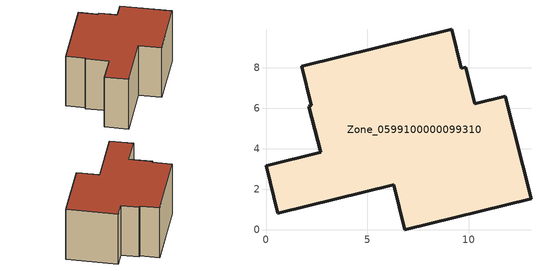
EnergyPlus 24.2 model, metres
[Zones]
Zone_0599100000099310
 floor ground (C_G): 2.24,6.14 1.76,8.06 9.16,9.9 9.64,7.97 9.86,8.03 10.3,6.23 11.81,6.6 13.07,1.54 6.85,0 6.29,2.23 0.58,0.81 0,3.15 2.69,3.82 2.11,6.11 z0
 wall outside (C_F): 1.76,8.06 2.24,6.14 2.11,6.11 2.69,3.82 0,3.15 0.58,0.81 6.29,2.23 6.85,0 13.07,1.54 11.81,6.6 10.3,6.23 9.86,8.03 9.64,7.97 9.16,9.9 1.76,8.06 z0:5.94
 roof outside (C_R): 9.86,8.03 9.64,7.97 9.16,9.9 1.76,8.06 2.24,6.14 2.11,6.11 2.69,3.82 0,3.15 0.58,0.81 6.29,2.23 6.85,0 13.07,1.54 11.81,6.6 10.3,6.23 z5.94
[BUILDING]
Pand.0599100000099310: North Axis=0; Terrain=City; Loads Convergence Tolerance Value=0.04; Temperature Convergence Tolerance Value=0.4; Solar Distribution=FullExterior; Maximum Number of Warmup Days=25; Minimum Number of Warmup Days=1
[Site:Location]
Rotterdam.The.Hague.AP_ZH_NLD Design_Conditions: Latitude=51.96; Longitude=4.45; Time Zone=1; Elevation=-4.5
[SITE:GROUNDTEMPERATURE:BUILDINGSURFACE]
18, 18, 18, 18, 18, 18, 18, 18, 18, 18, 18, 18
[MATERIAL] Thermal Absorptance=0.9; Solar Absorptance=0.7; Visible Absorptance=0.7
Name | Roughness | Thickness | Conductivity | Density | Specific Heat
G.TC.1965-1974 | MediumSmooth | 0.15 | 0.882353 | 540 | 1210
F.TC.1965-1974 | Rough | 0.3 | 0.697674 | 1920 | 840
R.TC.1965-1974 | MediumRough | 0.2 | 0.232558 | 1500 | 1000
[CONSTRUCTION]
C_G: G.TC.1965-1974
C_F: F.TC.1965-1974
C_R: R.TC.1965-1974
[ZONE]
Zone_0599100000099310: Type=1; Multiplier=1; Ceiling Height=Autocalculate; Volume=Autocalculate; Floor Area=autocalculate; Part of Total Floor Area=Yes
[ZONEINFILTRATION:DESIGNFLOWRATE]
Infil_Zone_0599100000099310: Zone or ZoneList or Space or SpaceList=Zone_0599100000099310; Schedule=AlwaysOn; Design Flow Rate Calculation Method=Flow/Area; Flow Rate per Floor Area=0.003; Constant Term Coefficient=1; Temperature Term Coefficient=0; Velocity Term Coefficient=0; Velocity Squared Term Coefficient=0
[HVACTEMPLATE:ZONE:IDEALLOADSAIRSYSTEM]
Zone_0599100000099310: Maximum Heating Supply Air Temperature=50; Minimum Cooling Supply Air Temperature=13; Maximum Heating Supply Air Humidity Ratio=0.0156; Minimum Cooling Supply Air Humidity Ratio=0.0077; Heating Limit=NoLimit; Cooling Limit=NoLimit; Dehumidification Control Type=ConstantSensibleHeatRatio; Cooling Sensible Heat Ratio=0.7; Dehumidification Setpoint=60; Humidification Control Type=None; Humidification Setpoint=30; Outdoor Air Method=None; Outdoor Air Flow Rate per Person=0.00944; Outdoor Air Flow Rate per Zone Floor Area=0; Outdoor Air Flow Rate per Zone=0; Demand Controlled Ventilation Type=None; Outdoor Air Economizer Type=NoEconomizer; Heat Recovery Type=None; Sensible Heat Recovery Effectiveness=0.7; Latent Heat Recovery Effectiveness=0.65
[ZONECONTROL:THERMOSTAT]
ThermostatControl_Zone_0599100000099310: Zone or ZoneList=Zone_0599100000099310; Control Type Schedule=DualSetpointControlType; Control 1=Thermostat_Zone_0599100000099310; Temperature Difference Between Cutout And Setpoint=0
[THERMOSTATSETPOINT:DUALSETPOINT]
Thermostat_Zone_0599100000099310: Heating Setpoint Temperature Schedule=HeatingSetpoint_Zone_0599100000099310; Cooling Setpoint Temperature Schedule=CoolingSetpoint_Zone_0599100000099310
[SCHEDULE:COMPACT]
HeatingSetpoint_Zone_0599100000099310: Through: 12/31, For: AllDays, Until: 24:00, 21
CoolingSetpoint_Zone_0599100000099310: Through: 12/31, For: AllDays, Until: 24:00, 24
DualSetpointControlType: Through: 12/31, For: AllDays, Until: 24:00, 4
AlwaysOn: Through: 12/31, For: AllDays, Until: 24:00, 1
